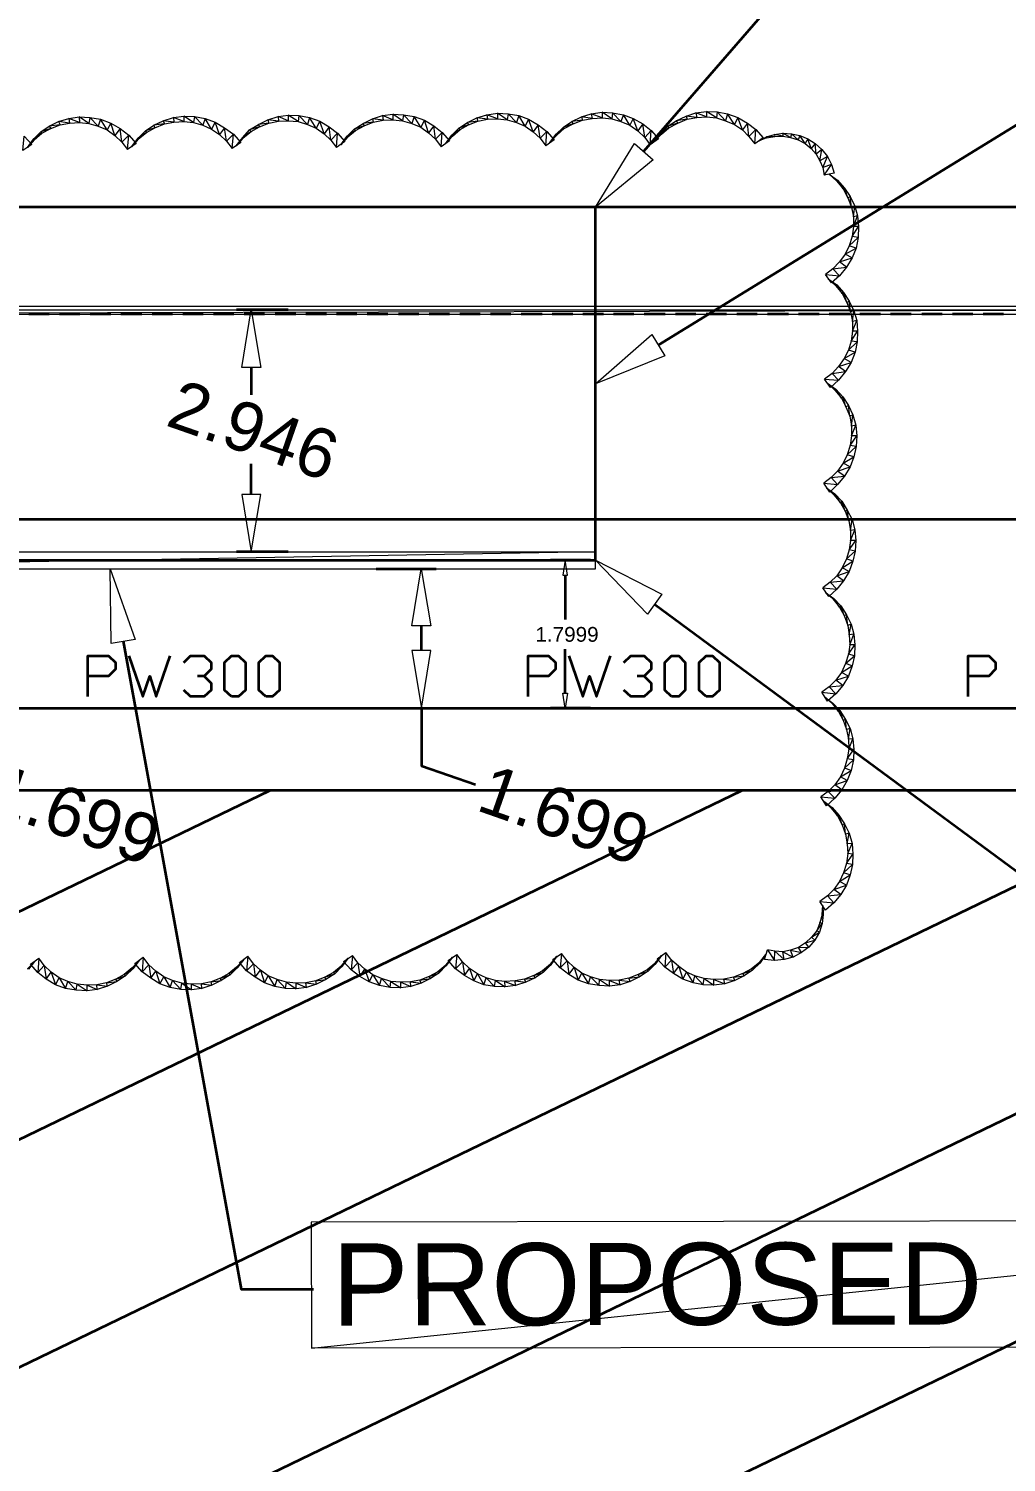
# Model space of a CAD drawing. Header units: inches. Extents: x 27 to 868, y 19 to 613.
# Drawn here: x 443.3 to 538.1, y 342.9 to 481.8 of the extents above; entities that cross this region are included whole.
import ezdxf

# ---------------------------------------------------------------- set-up
doc = ezdxf.new("R2010")
doc.units = ezdxf.units.IN
doc.header["$MEASUREMENT"] = 0
doc.layers.add('PDF_Geometry', color=7, linetype='Continuous')
doc.layers.add('PDF_Text', color=7, linetype='Continuous')
doc.styles.add('PDF Arial', font='arial.ttf')

msp = doc.modelspace()

# ---------------------------------------------------------------- linework, layer by layer
at = {"layer": 'PDF_Geometry', "color": 3, "lineweight": 0}
for points in [[(398.43, 590.69), (398.43, 573.89), (326.73, 573.89), (326.73, 570.43), (326.73, 457.75), (326.73, 454.6), (398.43, 454.6), (713.57, 454.6)], [(713.57, 454.19), (713.57, 454.96), (398.43, 454.19), (713.57, 454.19)], [(713.57, 454.96), (398.43, 454.19), (398.43, 454.96), (713.57, 454.96)]]:
    msp.add_lwpolyline(points, dxfattribs=at)
at = {"layer": 'PDF_Geometry', "lineweight": 35}
for points in [[(502.95, 469.96), (539.2, 511.75), (546.36, 511.79)], [(504.35, 451.18), (543.98, 475.54), (550.96, 475.54)], [(468.5, 454.6), (463.5, 454.6)], [(464.9, 449.02), (464.9, 446.36)], [(464.9, 436.72), (464.9, 439.69)], [(468.5, 431.14), (463.5, 431.14)], [(477.01, 429.52), (482.82, 429.52)], [(497.77, 430.33), (493.9, 430.33)], [(495.34, 428.89), (495.34, 424.61)], [(503.99, 426.09), (541.63, 398.31), (548.79, 398.35)], [(481.38, 423.98), (481.38, 421.59)], [(452.51, 422.49), (463.95, 359.71), (470.93, 359.71)], [(495.34, 417.45), (495.34, 421.72)], [(477.01, 416.01), (482.82, 416.01)], [(481.42, 416.01), (481.42, 410.42), (486.65, 408.62)], [(497.77, 416.01), (493.9, 416.01)]]:
    msp.add_lwpolyline(points, dxfattribs=at)
at = {"layer": 'PDF_Geometry', "lineweight": 0}
for points in [[(498.9, 473.74), (498.9, 473.2), (497.86, 473.6), (498.9, 473.74)], [(499.93, 473.69), (499.84, 473.11), (498.9, 473.74), (499.93, 473.69)], [(499.84, 473.11), (498.9, 473.74), (498.9, 473.2), (499.84, 473.11)], [(509.03, 473.83), (509.03, 473.29), (507.99, 473.69), (509.03, 473.83)], [(510.07, 473.78), (509.98, 473.2), (509.03, 473.83), (510.07, 473.78)], [(509.98, 473.2), (509.03, 473.83), (509.03, 473.29), (509.98, 473.2)], [(510.88, 472.93), (510.07, 473.78), (509.98, 473.2), (510.88, 472.93)], [(511.06, 473.6), (510.88, 472.93), (510.07, 473.78), (511.06, 473.6)], [(445.35, 472.39), (445.49, 472.16), (444.54, 471.85), (445.35, 472.39)], [(446.25, 472.84), (446.39, 472.52), (445.35, 472.39), (446.25, 472.84)], [(446.39, 472.52), (445.35, 472.39), (445.49, 472.16), (446.39, 472.52)], [(447.24, 473.15), (447.29, 472.7), (446.25, 472.84), (447.24, 473.15)], [(447.29, 472.7), (446.25, 472.84), (446.39, 472.52), (447.29, 472.7)], [(448.23, 473.29), (448.28, 472.75), (447.24, 473.15), (448.23, 473.29)], [(448.28, 472.75), (447.24, 473.15), (447.29, 472.7), (448.28, 472.75)], [(449.27, 473.24), (449.18, 472.66), (448.23, 473.29), (449.27, 473.24)], [(449.18, 472.66), (448.23, 473.29), (448.28, 472.75), (449.18, 472.66)], [(450.08, 472.39), (449.27, 473.24), (449.18, 472.66), (450.08, 472.39)], [(450.31, 473.06), (450.08, 472.39), (449.27, 473.24), (450.31, 473.06)], [(450.94, 472.03), (450.31, 473.06), (450.08, 472.39), (450.94, 472.03)], [(451.3, 472.7), (450.94, 472.03), (450.31, 473.06), (451.3, 472.7)], [(451.7, 471.49), (451.3, 472.7), (450.94, 472.03), (451.7, 471.49)], [(452.2, 472.16), (451.7, 471.49), (451.3, 472.7), (452.2, 472.16)], [(455.48, 472.48), (455.57, 472.25), (454.67, 471.94), (455.48, 472.48)], [(456.39, 472.93), (456.52, 472.61), (455.48, 472.48), (456.39, 472.93)], [(456.52, 472.61), (455.48, 472.48), (455.57, 472.25), (456.52, 472.61)], [(457.38, 473.24), (457.42, 472.79), (456.39, 472.93), (457.38, 473.24)], [(457.42, 472.79), (456.39, 472.93), (456.52, 472.61), (457.42, 472.79)], [(458.37, 473.38), (458.37, 472.84), (457.38, 473.24), (458.37, 473.38)], [(458.37, 472.84), (457.38, 473.24), (457.42, 472.79), (458.37, 472.84)], [(459.4, 473.33), (459.31, 472.75), (458.37, 473.38), (459.4, 473.33)], [(459.31, 472.75), (458.37, 473.38), (458.37, 472.84), (459.31, 472.75)], [(460.21, 472.48), (459.4, 473.33), (459.31, 472.75), (460.21, 472.48)], [(460.44, 473.15), (460.21, 472.48), (459.4, 473.33), (460.44, 473.15)], [(461.07, 472.12), (460.44, 473.15), (460.21, 472.48), (461.07, 472.12)], [(461.43, 472.79), (461.07, 472.12), (460.44, 473.15), (461.43, 472.79)], [(461.83, 471.58), (461.43, 472.79), (461.07, 472.12), (461.83, 471.58)], [(462.33, 472.25), (461.83, 471.58), (461.43, 472.79), (462.33, 472.25)], [(465.62, 472.57), (465.71, 472.34), (464.76, 472.03), (465.62, 472.57)], [(465.71, 472.34), (464.76, 472.03), (464.9, 471.89), (465.71, 472.34)], [(466.52, 473.02), (466.61, 472.7), (465.62, 472.57), (466.52, 473.02)], [(466.61, 472.7), (465.62, 472.57), (465.71, 472.34), (466.61, 472.7)], [(467.51, 473.33), (467.55, 472.88), (466.52, 473.02), (467.51, 473.33)], [(467.55, 472.88), (466.52, 473.02), (466.61, 472.7), (467.55, 472.88)], [(468.5, 473.47), (468.5, 472.93), (467.51, 473.33), (468.5, 473.47)], [(468.5, 472.93), (467.51, 473.33), (467.55, 472.88), (468.5, 472.93)], [(469.54, 473.42), (469.45, 472.84), (468.5, 473.47), (469.54, 473.42)], [(469.45, 472.84), (468.5, 473.47), (468.5, 472.93), (469.45, 472.84)], [(470.35, 472.57), (469.54, 473.42), (469.45, 472.84), (470.35, 472.57)], [(470.57, 473.24), (470.35, 472.57), (469.54, 473.42), (470.57, 473.24)], [(471.2, 472.21), (470.57, 473.24), (470.35, 472.57), (471.2, 472.21)], [(471.56, 472.88), (471.2, 472.21), (470.57, 473.24), (471.56, 472.88)], [(471.97, 471.67), (471.56, 472.88), (471.2, 472.21), (471.97, 471.67)], [(472.46, 472.34), (471.97, 471.67), (471.56, 472.88), (472.46, 472.34)], [(472.64, 471.04), (472.46, 472.34), (471.97, 471.67), (472.64, 471.04)], [(473.27, 471.71), (472.64, 471.04), (472.46, 472.34), (473.27, 471.71)], [(475.75, 472.66), (475.84, 472.43), (474.89, 472.12), (475.75, 472.66)], [(475.84, 472.43), (474.89, 472.12), (475.03, 471.98), (475.84, 472.43)], [(476.65, 473.11), (476.74, 472.79), (475.75, 472.66), (476.65, 473.11)], [(476.74, 472.79), (475.75, 472.66), (475.84, 472.43), (476.74, 472.79)], [(477.64, 473.42), (477.69, 472.97), (476.65, 473.11), (477.64, 473.42)], [(477.69, 472.97), (476.65, 473.11), (476.74, 472.79), (477.69, 472.97)], [(478.63, 473.56), (478.63, 473.02), (477.64, 473.42), (478.63, 473.56)], [(478.63, 473.02), (477.64, 473.42), (477.69, 472.97), (478.63, 473.02)], [(479.67, 473.51), (479.58, 472.93), (478.63, 473.56), (479.67, 473.51)], [(479.58, 472.93), (478.63, 473.56), (478.63, 473.02), (479.58, 472.93)], [(480.48, 472.66), (479.67, 473.51), (479.58, 472.93), (480.48, 472.66)], [(480.7, 473.33), (480.48, 472.66), (479.67, 473.51), (480.7, 473.33)], [(481.33, 472.3), (480.7, 473.33), (480.48, 472.66), (481.33, 472.3)], [(481.69, 472.97), (481.33, 472.3), (480.7, 473.33), (481.69, 472.97)], [(482.1, 471.76), (481.69, 472.97), (481.33, 472.3), (482.1, 471.76)], [(482.6, 472.43), (482.1, 471.76), (481.69, 472.97), (482.6, 472.43)], [(482.78, 471.13), (482.6, 472.43), (482.1, 471.76), (482.78, 471.13)], [(483.41, 471.8), (482.78, 471.13), (482.6, 472.43), (483.41, 471.8)], [(485.88, 472.75), (485.97, 472.52), (485.03, 472.21), (485.88, 472.75)], [(485.97, 472.52), (485.03, 472.21), (485.16, 472.07), (485.97, 472.52)], [(486.78, 473.2), (486.87, 472.88), (485.88, 472.75), (486.78, 473.2)], [(486.87, 472.88), (485.88, 472.75), (485.97, 472.52), (486.87, 472.88)], [(487.73, 473.51), (487.82, 473.06), (486.78, 473.2), (487.73, 473.51)], [(487.82, 473.06), (486.78, 473.2), (486.87, 472.88), (487.82, 473.06)], [(488.76, 473.65), (488.76, 473.11), (487.73, 473.51), (488.76, 473.65)], [(488.76, 473.11), (487.73, 473.51), (487.82, 473.06), (488.76, 473.11)], [(489.8, 473.6), (489.71, 473.02), (488.76, 473.65), (489.8, 473.6)], [(489.71, 473.02), (488.76, 473.65), (488.76, 473.11), (489.71, 473.02)], [(490.61, 472.75), (489.8, 473.6), (489.71, 473.02), (490.61, 472.75)], [(490.84, 473.42), (490.61, 472.75), (489.8, 473.6), (490.84, 473.42)], [(491.47, 472.39), (490.84, 473.42), (490.61, 472.75), (491.47, 472.39)], [(491.78, 473.06), (491.47, 472.39), (490.84, 473.42), (491.78, 473.06)], [(492.23, 471.85), (491.78, 473.06), (491.47, 472.39), (492.23, 471.85)], [(492.73, 472.52), (492.23, 471.85), (491.78, 473.06), (492.73, 472.52)], [(492.91, 471.22), (492.73, 472.52), (492.23, 471.85), (492.91, 471.22)], [(493.54, 471.89), (492.91, 471.22), (492.73, 472.52), (493.54, 471.89)], [(495.97, 472.84), (496.11, 472.61), (495.16, 472.3), (495.97, 472.84)], [(496.11, 472.61), (495.16, 472.3), (495.25, 472.16), (496.11, 472.61)], [(496.92, 473.29), (497.01, 472.97), (495.97, 472.84), (496.92, 473.29)], [(497.01, 472.97), (495.97, 472.84), (496.11, 472.61), (497.01, 472.97)], [(497.86, 473.6), (497.95, 473.15), (496.92, 473.29), (497.86, 473.6)], [(497.95, 473.15), (496.92, 473.29), (497.01, 472.97), (497.95, 473.15)], [(498.9, 473.2), (497.86, 473.6), (497.95, 473.15), (498.9, 473.2)], [(500.74, 472.84), (499.93, 473.69), (499.84, 473.11), (500.74, 472.84)], [(500.97, 473.51), (500.74, 472.84), (499.93, 473.69), (500.97, 473.51)], [(501.6, 472.48), (500.97, 473.51), (500.74, 472.84), (501.6, 472.48)], [(501.91, 473.15), (501.6, 472.48), (500.97, 473.51), (501.91, 473.15)], [(502.36, 471.94), (501.91, 473.15), (501.6, 472.48), (502.36, 471.94)], [(502.86, 472.61), (502.36, 471.94), (501.91, 473.15), (502.86, 472.61)], [(503.04, 471.31), (502.86, 472.61), (502.36, 471.94), (503.04, 471.31)], [(503.67, 471.98), (503.04, 471.31), (502.86, 472.61), (503.67, 471.98)], [(505.29, 472.39), (505.38, 472.25), (504.57, 471.67), (505.29, 472.39)], [(506.1, 472.93), (506.24, 472.7), (505.29, 472.39), (506.1, 472.93)], [(506.24, 472.7), (505.29, 472.39), (505.38, 472.25), (506.24, 472.7)], [(507.05, 473.38), (507.14, 473.06), (506.1, 472.93), (507.05, 473.38)], [(507.14, 473.06), (506.1, 472.93), (506.24, 472.7), (507.14, 473.06)], [(507.99, 473.69), (508.08, 473.24), (507.05, 473.38), (507.99, 473.69)], [(508.08, 473.24), (507.05, 473.38), (507.14, 473.06), (508.08, 473.24)], [(509.03, 473.29), (507.99, 473.69), (508.08, 473.24), (509.03, 473.29)], [(511.73, 472.57), (511.06, 473.6), (510.88, 472.93), (511.73, 472.57)], [(512.05, 473.24), (511.73, 472.57), (511.06, 473.6), (512.05, 473.24)], [(512.5, 472.03), (512.05, 473.24), (511.73, 472.57), (512.5, 472.03)], [(512.99, 472.7), (512.5, 472.03), (512.05, 473.24), (512.99, 472.7)], [(513.13, 471.4), (512.99, 472.7), (512.5, 472.03), (513.13, 471.4)], [(513.8, 472.07), (513.13, 471.4), (512.99, 472.7), (513.8, 472.07)], [(443.64, 470.63), (442.79, 470.05), (442.92, 471.44), (443.64, 470.63)], [(443.82, 471.13), (443.87, 471.08), (443.24, 470.32), (443.82, 471.13)], [(444.54, 471.85), (444.63, 471.71), (443.82, 471.13), (444.54, 471.85)], [(444.63, 471.71), (443.82, 471.13), (443.87, 471.08), (444.63, 471.71)], [(445.49, 472.16), (444.54, 471.85), (444.63, 471.71), (445.49, 472.16)], [(452.38, 470.86), (452.2, 472.16), (451.7, 471.49), (452.38, 470.86)], [(453.05, 471.53), (452.38, 470.86), (452.2, 472.16), (453.05, 471.53)], [(452.92, 470.14), (453.05, 471.53), (452.38, 470.86), (452.92, 470.14)], [(453.77, 470.72), (452.92, 470.14), (453.05, 471.53), (453.77, 470.72)], [(453.95, 471.22), (454, 471.17), (453.32, 470.41), (453.95, 471.22)], [(454.67, 471.94), (454.76, 471.8), (453.95, 471.22), (454.67, 471.94)], [(454.76, 471.8), (453.95, 471.22), (454, 471.17), (454.76, 471.8)], [(455.57, 472.25), (454.67, 471.94), (454.76, 471.8), (455.57, 472.25)], [(462.51, 470.95), (462.33, 472.25), (461.83, 471.58), (462.51, 470.95)], [(463.19, 471.62), (462.51, 470.95), (462.33, 472.25), (463.19, 471.62)], [(463.05, 470.23), (463.19, 471.62), (462.51, 470.95), (463.05, 470.23)], [(463.91, 470.81), (463.05, 470.23), (463.19, 471.62), (463.91, 470.81)], [(464.09, 471.31), (464.13, 471.26), (463.46, 470.5), (464.09, 471.31)], [(464.76, 472.03), (464.9, 471.89), (464.09, 471.31), (464.76, 472.03)], [(464.9, 471.89), (464.09, 471.31), (464.13, 471.26), (464.9, 471.89)], [(473.18, 470.32), (473.27, 471.71), (472.64, 471.04), (473.18, 470.32)], [(473.99, 470.9), (473.18, 470.32), (473.27, 471.71), (473.99, 470.9)], [(474.17, 471.4), (474.26, 471.35), (473.59, 470.59), (474.17, 471.4)], [(474.89, 472.12), (475.03, 471.98), (474.17, 471.4), (474.89, 472.12)], [(475.03, 471.98), (474.17, 471.4), (474.26, 471.35), (475.03, 471.98)], [(483.32, 470.41), (483.41, 471.8), (482.78, 471.13), (483.32, 470.41)], [(484.13, 470.99), (483.32, 470.41), (483.41, 471.8), (484.13, 470.99)], [(484.31, 471.49), (484.4, 471.44), (483.72, 470.68), (484.31, 471.49)], [(485.03, 472.21), (485.16, 472.07), (484.31, 471.49), (485.03, 472.21)], [(485.16, 472.07), (484.31, 471.49), (484.4, 471.44), (485.16, 472.07)], [(493.45, 470.5), (493.54, 471.89), (492.91, 471.22), (493.45, 470.5)], [(494.26, 471.08), (493.45, 470.5), (493.54, 471.89), (494.26, 471.08)], [(494.44, 471.58), (494.53, 471.53), (493.85, 470.81), (494.44, 471.58)], [(495.16, 472.3), (495.25, 472.16), (494.44, 471.58), (495.16, 472.3)], [(495.25, 472.16), (494.44, 471.58), (494.53, 471.53), (495.25, 472.16)], [(503.58, 470.59), (503.67, 471.98), (503.04, 471.31), (503.58, 470.59)], [(504.39, 471.17), (503.58, 470.59), (503.67, 471.98), (504.39, 471.17)], [(504.57, 471.67), (504.66, 471.62), (503.99, 470.9), (504.57, 471.67)], [(505.38, 472.25), (504.57, 471.67), (504.66, 471.62), (505.38, 472.25)], [(513.71, 470.68), (513.8, 472.07), (513.13, 471.4), (513.71, 470.68)], [(514.52, 471.26), (513.71, 470.68), (513.8, 472.07), (514.52, 471.26)], [(514.84, 471.35), (514.84, 471.26), (514.12, 470.99), (514.84, 471.35)], [(515.6, 471.58), (515.65, 471.4), (514.84, 471.35), (515.6, 471.58)], [(515.65, 471.4), (514.84, 471.35), (514.84, 471.26), (515.65, 471.4)], [(516.42, 471.71), (516.42, 471.44), (515.6, 471.58), (516.42, 471.71)], [(516.42, 471.44), (515.6, 471.58), (515.65, 471.4), (516.42, 471.44)], [(517.27, 471.67), (517.18, 471.31), (516.42, 471.71), (517.27, 471.67)], [(517.18, 471.31), (516.42, 471.71), (516.42, 471.44), (517.18, 471.31)], [(517.9, 471.08), (517.27, 471.67), (517.18, 471.31), (517.9, 471.08)], [(518.08, 471.49), (517.9, 471.08), (517.27, 471.67), (518.08, 471.49)], [(518.58, 470.72), (518.08, 471.49), (517.9, 471.08), (518.58, 470.72)], [(518.85, 471.17), (518.58, 470.72), (518.08, 471.49), (518.85, 471.17)], [(519.16, 470.23), (518.85, 471.17), (518.58, 470.72), (519.16, 470.23)], [(519.57, 470.72), (519.16, 470.23), (518.85, 471.17), (519.57, 470.72)], [(503.85, 469.15), (498.27, 464.55), (502.05, 470.72), (503.85, 469.15)], [(519.66, 469.69), (519.57, 470.72), (519.16, 470.23), (519.66, 469.69)], [(520.2, 470.14), (519.66, 469.69), (519.57, 470.72), (520.2, 470.14)], [(520.02, 469.05), (520.2, 470.14), (519.66, 469.69), (520.02, 469.05)], [(520.74, 469.46), (520.02, 469.05), (520.2, 470.14), (520.74, 469.46)], [(520.29, 468.38), (520.74, 469.46), (520.02, 469.05), (520.29, 468.38)], [(521.14, 468.69), (520.29, 468.38), (520.74, 469.46), (521.14, 468.69)], [(520.42, 467.66), (521.14, 468.69), (520.29, 468.38), (520.42, 467.66)], [(521.41, 467.84), (520.42, 467.66), (521.14, 468.69), (521.41, 467.84)], [(521.73, 467.16), (521.64, 467.07), (520.92, 467.75), (521.73, 467.16)], [(522.27, 466.31), (521.73, 467.16), (521.64, 467.07), (522.27, 466.31)], [(522.4, 466.4), (522.27, 466.31), (521.73, 467.16), (522.4, 466.4)], [(522.72, 465.45), (522.4, 466.4), (522.27, 466.31), (522.72, 465.45)], [(522.95, 465.59), (522.72, 465.45), (522.4, 466.4), (522.95, 465.59)], [(523.08, 464.55), (522.95, 465.59), (522.72, 465.45), (523.08, 464.55)], [(523.4, 464.64), (523.08, 464.55), (522.95, 465.59), (523.4, 464.64)], [(523.26, 463.61), (523.4, 464.64), (523.08, 464.55), (523.26, 463.61)], [(523.67, 463.7), (523.26, 463.61), (523.4, 464.64), (523.67, 463.7)], [(523.71, 461.62), (523.13, 461.71), (523.76, 462.66), (523.71, 461.62)], [(523.13, 461.71), (523.76, 462.66), (523.26, 462.66), (523.13, 461.71)], [(523.76, 462.66), (523.26, 462.66), (523.67, 463.7), (523.76, 462.66)], [(523.26, 462.66), (523.67, 463.7), (523.26, 463.61), (523.26, 462.66)], [(522.86, 460.81), (523.71, 461.62), (523.13, 461.71), (522.86, 460.81)], [(523.53, 460.59), (522.86, 460.81), (523.71, 461.62), (523.53, 460.59)], [(521.91, 459.24), (523.13, 459.64), (522.45, 460), (521.91, 459.24)], [(522.45, 460), (523.53, 460.59), (522.86, 460.81), (522.45, 460)], [(523.13, 459.64), (522.45, 460), (523.53, 460.59), (523.13, 459.64)], [(520.56, 458.02), (521.91, 457.89), (521.28, 458.56), (520.56, 458.02)], [(521.28, 458.56), (522.58, 458.74), (521.91, 459.24), (521.28, 458.56)], [(521.91, 457.89), (521.28, 458.56), (522.58, 458.74), (521.91, 457.89)], [(522.58, 458.74), (521.91, 459.24), (523.13, 459.64), (522.58, 458.74)], [(521.14, 457.21), (520.56, 458.02), (521.91, 457.89), (521.14, 457.21)], [(521.64, 457.03), (521.55, 456.94), (520.83, 457.62), (521.64, 457.03)], [(522.18, 456.18), (521.64, 457.03), (521.55, 456.94), (522.18, 456.18)], [(522.31, 456.27), (522.18, 456.18), (521.64, 457.03), (522.31, 456.27)], [(522.63, 455.32), (522.31, 456.27), (522.18, 456.18), (522.63, 455.32)], [(522.86, 455.45), (522.63, 455.32), (522.31, 456.27), (522.86, 455.45)], [(465.84, 449.02), (464, 449.02), (464.9, 454.6), (465.84, 449.02)], [(522.99, 454.42), (522.86, 455.45), (522.63, 455.32), (522.99, 454.42)], [(523.31, 454.51), (522.99, 454.42), (522.86, 455.45), (523.31, 454.51)], [(523.17, 453.47), (523.31, 454.51), (522.99, 454.42), (523.17, 453.47)], [(523.58, 453.56), (523.17, 453.47), (523.31, 454.51), (523.58, 453.56)], [(523.67, 452.53), (523.17, 452.53), (523.58, 453.56), (523.67, 452.53)], [(523.17, 452.53), (523.58, 453.56), (523.17, 453.47), (523.17, 452.53)], [(504.98, 450.14), (498.27, 447.44), (503.72, 452.21), (504.98, 450.14)], [(522.77, 450.68), (523.62, 451.49), (523.04, 451.58), (522.77, 450.68)], [(523.44, 450.5), (522.77, 450.68), (523.62, 451.49), (523.44, 450.5)], [(523.62, 451.49), (523.04, 451.58), (523.67, 452.53), (523.62, 451.49)], [(523.04, 451.58), (523.67, 452.53), (523.17, 452.53), (523.04, 451.58)], [(522.36, 449.87), (523.44, 450.5), (522.77, 450.68), (522.36, 449.87)], [(523.04, 449.51), (522.36, 449.87), (523.44, 450.5), (523.04, 449.51)], [(521.19, 448.43), (522.49, 448.61), (521.82, 449.11), (521.19, 448.43)], [(521.82, 449.11), (523.04, 449.51), (522.36, 449.87), (521.82, 449.11)], [(522.49, 448.61), (521.82, 449.11), (523.04, 449.51), (522.49, 448.61)], [(520.47, 447.89), (521.82, 447.8), (521.19, 448.43), (520.47, 447.89)], [(521.05, 447.08), (520.47, 447.89), (521.82, 447.8), (521.05, 447.08)], [(521.55, 446.9), (521.46, 446.81), (520.74, 447.48), (521.55, 446.9)], [(521.82, 447.8), (521.19, 448.43), (522.49, 448.61), (521.82, 447.8)], [(522.09, 446.04), (521.55, 446.9), (521.46, 446.81), (522.09, 446.04)], [(522.22, 446.18), (522.09, 446.04), (521.55, 446.9), (522.22, 446.18)], [(522.54, 445.19), (522.22, 446.18), (522.09, 446.04), (522.54, 445.19)], [(522.77, 445.32), (522.54, 445.19), (522.22, 446.18), (522.77, 445.32)], [(522.9, 444.29), (522.77, 445.32), (522.54, 445.19), (522.9, 444.29)], [(523.22, 444.42), (522.9, 444.29), (522.77, 445.32), (523.22, 444.42)], [(523.08, 443.34), (523.22, 444.42), (522.9, 444.29), (523.08, 443.34)], [(523.49, 443.43), (523.08, 443.34), (523.22, 444.42), (523.49, 443.43)], [(523.58, 442.4), (523.08, 442.4), (523.49, 443.43), (523.58, 442.4)], [(523.08, 442.4), (523.49, 443.43), (523.08, 443.34), (523.08, 442.4)], [(523.53, 441.36), (522.95, 441.45), (523.58, 442.4), (523.53, 441.36)], [(522.95, 441.45), (523.58, 442.4), (523.08, 442.4), (522.95, 441.45)], [(522.27, 439.74), (523.31, 440.37), (522.67, 440.55), (522.27, 439.74)], [(522.95, 439.38), (522.27, 439.74), (523.31, 440.37), (522.95, 439.38)], [(522.67, 440.55), (523.53, 441.36), (522.95, 441.45), (522.67, 440.55)], [(523.31, 440.37), (522.67, 440.55), (523.53, 441.36), (523.31, 440.37)], [(521.1, 438.34), (522.4, 438.48), (521.73, 438.97), (521.1, 438.34)], [(521.73, 438.97), (522.95, 439.38), (522.27, 439.74), (521.73, 438.97)], [(522.4, 438.48), (521.73, 438.97), (522.95, 439.38), (522.4, 438.48)], [(520.38, 437.8), (521.73, 437.67), (521.1, 438.34), (520.38, 437.8)], [(520.96, 436.95), (520.38, 437.8), (521.73, 437.67), (520.96, 436.95)], [(521.73, 437.67), (521.1, 438.34), (522.4, 438.48), (521.73, 437.67)], [(465.84, 436.72), (464, 436.72), (464.9, 431.14), (465.84, 436.72)], [(521.46, 436.77), (521.37, 436.68), (520.65, 437.35), (521.46, 436.77)], [(522, 435.91), (521.46, 436.77), (521.37, 436.68), (522, 435.91)], [(522.13, 436.05), (522, 435.91), (521.46, 436.77), (522.13, 436.05)], [(522.45, 435.1), (522.13, 436.05), (522, 435.91), (522.45, 435.1)], [(522.67, 435.19), (522.45, 435.1), (522.13, 436.05), (522.67, 435.19)], [(522.81, 434.15), (522.67, 435.19), (522.45, 435.1), (522.81, 434.15)], [(523.13, 434.29), (522.81, 434.15), (522.67, 435.19), (523.13, 434.29)], [(522.99, 433.21), (523.13, 434.29), (522.81, 434.15), (522.99, 433.21)], [(523.4, 433.3), (522.99, 433.21), (523.13, 434.29), (523.4, 433.3)], [(523.44, 431.23), (522.86, 431.36), (523.49, 432.26), (523.44, 431.23)], [(522.86, 431.36), (523.49, 432.26), (522.99, 432.26), (522.86, 431.36)], [(523.49, 432.26), (522.99, 432.26), (523.4, 433.3), (523.49, 432.26)], [(522.99, 432.26), (523.4, 433.3), (522.99, 433.21), (522.99, 432.26)], [(522.58, 430.46), (523.44, 431.23), (522.86, 431.36), (522.58, 430.46)], [(523.22, 430.24), (522.58, 430.46), (523.44, 431.23), (523.22, 430.24)], [(451.34, 422.27), (451.25, 429.52), (453.68, 422.67), (451.34, 422.27)], [(482.32, 423.98), (480.48, 423.98), (481.38, 429.52), (482.32, 423.98)], [(495.11, 428.89), (495.56, 428.89), (495.34, 430.33), (495.11, 428.89)], [(503.31, 425.1), (498.27, 430.33), (504.71, 427.04), (503.31, 425.1)], [(521.64, 428.84), (522.86, 429.25), (522.18, 429.61), (521.64, 428.84)], [(522.18, 429.61), (523.22, 430.24), (522.58, 430.46), (522.18, 429.61)], [(522.86, 429.25), (522.18, 429.61), (523.22, 430.24), (522.86, 429.25)], [(520.29, 427.67), (521.64, 427.53), (521.01, 428.21), (520.29, 427.67)], [(521.01, 428.21), (522.31, 428.34), (521.64, 428.84), (521.01, 428.21)], [(521.64, 427.53), (521.01, 428.21), (522.31, 428.34), (521.64, 427.53)], [(522.31, 428.34), (521.64, 428.84), (522.86, 429.25), (522.31, 428.34)], [(520.87, 426.81), (520.29, 427.67), (521.64, 427.53), (520.87, 426.81)], [(521.37, 426.63), (521.28, 426.59), (520.56, 427.22), (521.37, 426.63)], [(521.91, 425.78), (521.37, 426.63), (521.28, 426.59), (521.91, 425.78)], [(522.04, 425.91), (521.91, 425.78), (521.37, 426.63), (522.04, 425.91)], [(522.36, 424.97), (522.04, 425.91), (521.91, 425.78), (522.36, 424.97)], [(522.58, 425.06), (522.36, 424.97), (522.04, 425.91), (522.58, 425.06)], [(522.72, 424.02), (522.58, 425.06), (522.36, 424.97), (522.72, 424.02)], [(523.04, 424.16), (522.72, 424.02), (522.58, 425.06), (523.04, 424.16)], [(522.86, 423.12), (523.04, 424.16), (522.72, 424.02), (522.86, 423.12)], [(523.31, 423.17), (522.86, 423.12), (523.04, 424.16), (523.31, 423.17)], [(522.9, 422.13), (523.31, 423.17), (522.86, 423.12), (522.9, 422.13)], [(523.4, 422.13), (522.9, 422.13), (523.31, 423.17), (523.4, 422.13)], [(482.32, 421.59), (480.48, 421.59), (481.42, 416.01), (482.32, 421.59)], [(522.49, 420.33), (523.35, 421.09), (522.77, 421.23), (522.49, 420.33)], [(523.13, 420.1), (522.49, 420.33), (523.35, 421.09), (523.13, 420.1)], [(523.35, 421.09), (522.77, 421.23), (523.4, 422.13), (523.35, 421.09)], [(522.77, 421.23), (523.4, 422.13), (522.9, 422.13), (522.77, 421.23)], [(522.09, 419.47), (523.13, 420.1), (522.49, 420.33), (522.09, 419.47)], [(522.77, 419.11), (522.09, 419.47), (523.13, 420.1), (522.77, 419.11)], [(520.92, 418.08), (522.22, 418.21), (521.55, 418.71), (520.92, 418.08)], [(521.55, 417.4), (520.92, 418.08), (522.22, 418.21), (521.55, 417.4)], [(521.55, 418.71), (522.77, 419.11), (522.09, 419.47), (521.55, 418.71)], [(522.22, 418.21), (521.55, 418.71), (522.77, 419.11), (522.22, 418.21)], [(495.11, 417.45), (495.56, 417.45), (495.34, 416.01), (495.11, 417.45)], [(520.2, 417.54), (521.55, 417.4), (520.92, 418.08), (520.2, 417.54)], [(520.74, 416.68), (520.2, 417.54), (521.55, 417.4), (520.74, 416.68)], [(521.28, 416.5), (521.19, 416.46), (520.47, 417.09), (521.28, 416.5)], [(521.82, 415.69), (521.28, 416.5), (521.19, 416.46), (521.82, 415.69)], [(521.95, 415.78), (521.82, 415.69), (521.28, 416.5), (521.95, 415.78)], [(522.27, 414.83), (521.95, 415.78), (521.82, 415.69), (522.27, 414.83)], [(522.49, 414.92), (522.27, 414.83), (521.95, 415.78), (522.49, 414.92)], [(522.58, 413.93), (522.49, 414.92), (522.27, 414.83), (522.58, 413.93)], [(522.95, 414.02), (522.58, 413.93), (522.49, 414.92), (522.95, 414.02)], [(522.77, 412.99), (522.95, 414.02), (522.58, 413.93), (522.77, 412.99)], [(523.22, 413.03), (522.77, 412.99), (522.95, 414.02), (523.22, 413.03)], [(522.81, 412.04), (523.22, 413.03), (522.77, 412.99), (522.81, 412.04)], [(523.31, 412), (522.81, 412.04), (523.22, 413.03), (523.31, 412)], [(522.67, 411.1), (523.31, 412), (522.81, 412.04), (522.67, 411.1)], [(523.26, 411.01), (522.67, 411.1), (523.31, 412), (523.26, 411.01)], [(522, 409.34), (523.04, 409.97), (522.4, 410.2), (522, 409.34)], [(522.67, 408.98), (522, 409.34), (523.04, 409.97), (522.67, 408.98)], [(522.4, 410.2), (523.26, 411.01), (522.67, 411.1), (522.4, 410.2)], [(523.04, 409.97), (522.4, 410.2), (523.26, 411.01), (523.04, 409.97)], [(520.83, 407.94), (522.13, 408.08), (521.46, 408.57), (520.83, 407.94)], [(521.46, 408.57), (522.67, 408.98), (522, 409.34), (521.46, 408.57)], [(522.13, 408.08), (521.46, 408.57), (522.67, 408.98), (522.13, 408.08)], [(520.11, 407.4), (521.46, 407.27), (520.83, 407.94), (520.11, 407.4)], [(520.65, 406.55), (520.11, 407.4), (521.46, 407.27), (520.65, 406.55)], [(521.46, 407.27), (520.83, 407.94), (522.13, 408.08), (521.46, 407.27)], [(521.19, 406.37), (521.1, 406.32), (520.38, 407), (521.19, 406.37)], [(521.73, 405.56), (521.19, 406.37), (521.1, 406.32), (521.73, 405.56)], [(521.86, 405.65), (521.73, 405.56), (521.19, 406.37), (521.86, 405.65)], [(522.18, 404.7), (521.86, 405.65), (521.73, 405.56), (522.18, 404.7)], [(522.4, 404.79), (522.18, 404.7), (521.86, 405.65), (522.4, 404.79)], [(522.49, 403.8), (522.4, 404.79), (522.18, 404.7), (522.49, 403.8)], [(522.86, 403.89), (522.49, 403.8), (522.4, 404.79), (522.86, 403.89)], [(522.67, 402.86), (522.86, 403.89), (522.49, 403.8), (522.67, 402.86)], [(523.13, 402.9), (522.67, 402.86), (522.86, 403.89), (523.13, 402.9)], [(522.72, 401.91), (523.13, 402.9), (522.67, 402.86), (522.72, 401.91)], [(523.22, 401.86), (522.72, 401.91), (523.13, 402.9), (523.22, 401.86)], [(522.58, 400.96), (523.22, 401.86), (522.72, 401.91), (522.58, 400.96)], [(523.17, 400.87), (522.58, 400.96), (523.22, 401.86), (523.17, 400.87)], [(522.31, 400.06), (523.17, 400.87), (522.58, 400.96), (522.31, 400.06)], [(522.95, 399.84), (522.31, 400.06), (523.17, 400.87), (522.95, 399.84)], [(521.37, 398.44), (522.58, 398.85), (521.91, 399.21), (521.37, 398.44)], [(522.04, 397.95), (521.37, 398.44), (522.58, 398.85), (522.04, 397.95)], [(521.91, 399.21), (522.95, 399.84), (522.31, 400.06), (521.91, 399.21)], [(522.58, 398.85), (521.91, 399.21), (522.95, 399.84), (522.58, 398.85)], [(520.02, 397.27), (521.37, 397.14), (520.74, 397.81), (520.02, 397.27)], [(520.74, 397.81), (522.04, 397.95), (521.37, 398.44), (520.74, 397.81)], [(521.37, 397.14), (520.74, 397.81), (522.04, 397.95), (521.37, 397.14)], [(520.56, 396.42), (520.02, 397.27), (521.37, 397.14), (520.56, 396.42)], [(520.24, 395.15), (520.02, 395.2), (520.33, 396.01), (520.24, 395.15)], [(520.02, 395.2), (520.33, 396.01), (520.24, 396.01), (520.02, 395.2)], [(520.33, 396.01), (520.24, 396.01), (520.29, 396.87), (520.33, 396.01)], [(519.7, 394.43), (520.24, 395.15), (520.02, 395.2), (519.7, 394.43)], [(519.97, 394.3), (519.7, 394.43), (520.24, 395.15), (519.97, 394.3)], [(517.95, 392.81), (518.94, 392.86), (518.62, 393.26), (517.95, 392.81)], [(518.62, 393.26), (519.52, 393.53), (519.21, 393.8), (518.62, 393.26)], [(518.94, 392.86), (518.62, 393.26), (519.52, 393.53), (518.94, 392.86)], [(519.21, 393.8), (519.97, 394.3), (519.7, 394.43), (519.21, 393.8)], [(519.52, 393.53), (519.21, 393.8), (519.97, 394.3), (519.52, 393.53)], [(443.51, 391.19), (444.32, 391.78), (444.23, 390.38), (443.51, 391.19)], [(444.32, 391.78), (444.23, 390.38), (444.86, 391.06), (444.32, 391.78)], [(453.64, 391.28), (454.45, 391.87), (454.36, 390.47), (453.64, 391.28)], [(454.45, 391.87), (454.36, 390.47), (454.99, 391.15), (454.45, 391.87)], [(463.77, 391.37), (464.58, 391.96), (464.45, 390.56), (463.77, 391.37)], [(464.58, 391.96), (464.45, 390.56), (465.12, 391.24), (464.58, 391.96)], [(473.68, 390.97), (473.63, 391.01), (474.31, 391.78), (473.68, 390.97)], [(473.86, 391.46), (474.71, 392.05), (474.58, 390.65), (473.86, 391.46)], [(474.71, 392.05), (474.58, 390.65), (475.25, 391.33), (474.71, 392.05)], [(483.81, 391.06), (483.77, 391.1), (484.4, 391.87), (483.81, 391.06)], [(483.99, 391.55), (484.85, 392.14), (484.71, 390.74), (483.99, 391.55)], [(484.85, 392.14), (484.71, 390.74), (485.39, 391.42), (484.85, 392.14)], [(493.94, 391.15), (493.9, 391.19), (494.53, 391.96), (493.94, 391.15)], [(494.12, 391.64), (494.98, 392.23), (494.84, 390.83), (494.12, 391.64)], [(494.98, 392.23), (494.84, 390.83), (495.52, 391.51), (494.98, 392.23)], [(504.08, 391.24), (504.03, 391.28), (504.66, 392.05), (504.08, 391.24)], [(504.26, 391.73), (505.07, 392.32), (504.98, 390.92), (504.26, 391.73)], [(505.07, 392.32), (504.98, 390.92), (505.65, 391.6), (505.07, 392.32)], [(514.21, 391.33), (514.16, 391.37), (514.79, 392.14), (514.21, 391.33)], [(514.66, 391.64), (514.93, 392.59), (515.6, 391.55), (514.66, 391.64)], [(514.93, 392.59), (515.6, 391.55), (515.65, 392.45), (514.93, 392.59)], [(515.6, 391.55), (515.65, 392.45), (516.55, 391.64), (515.6, 391.55)], [(515.65, 392.45), (516.55, 391.64), (516.42, 392.41), (515.65, 392.45)], [(516.42, 392.41), (517.41, 391.87), (517.18, 392.54), (516.42, 392.41)], [(516.55, 391.64), (516.42, 392.41), (517.41, 391.87), (516.55, 391.64)], [(517.18, 392.54), (518.22, 392.32), (517.95, 392.81), (517.18, 392.54)], [(517.41, 391.87), (517.18, 392.54), (518.22, 392.32), (517.41, 391.87)], [(518.22, 392.32), (517.95, 392.81), (518.94, 392.86), (518.22, 392.32)], [(443.33, 390.7), (443.24, 390.74), (443.91, 391.46), (443.33, 390.7)], [(444.23, 390.38), (444.86, 391.06), (445.04, 389.75), (444.23, 390.38)], [(444.86, 391.06), (445.04, 389.75), (445.53, 390.43), (444.86, 391.06)], [(445.04, 389.75), (445.53, 390.43), (445.94, 389.21), (445.04, 389.75)], [(445.53, 390.43), (445.94, 389.21), (446.3, 389.89), (445.53, 390.43)], [(452.6, 390.2), (453.46, 390.79), (453.37, 390.83), (452.6, 390.2)], [(452.74, 390.07), (452.6, 390.2), (453.46, 390.79), (452.74, 390.07)], [(453.46, 390.79), (453.37, 390.83), (454.04, 391.55), (453.46, 390.79)], [(454.36, 390.47), (454.99, 391.15), (455.17, 389.84), (454.36, 390.47)], [(454.99, 391.15), (455.17, 389.84), (455.66, 390.52), (454.99, 391.15)], [(455.17, 389.84), (455.66, 390.52), (456.07, 389.3), (455.17, 389.84)], [(455.66, 390.52), (456.07, 389.3), (456.43, 389.98), (455.66, 390.52)], [(462.74, 390.29), (463.59, 390.88), (463.5, 390.92), (462.74, 390.29)], [(462.87, 390.16), (462.74, 390.29), (463.59, 390.88), (462.87, 390.16)], [(463.59, 390.88), (463.5, 390.92), (464.18, 391.64), (463.59, 390.88)], [(464.45, 390.56), (465.12, 391.24), (465.3, 389.93), (464.45, 390.56)], [(465.12, 391.24), (465.3, 389.93), (465.8, 390.61), (465.12, 391.24)], [(465.3, 389.93), (465.8, 390.61), (466.2, 389.39), (465.3, 389.93)], [(465.8, 390.61), (466.2, 389.39), (466.56, 390.07), (465.8, 390.61)], [(472.06, 389.93), (473, 390.25), (472.87, 390.38), (472.06, 389.93)], [(472.87, 390.38), (473.68, 390.97), (473.63, 391.01), (472.87, 390.38)], [(473, 390.25), (472.87, 390.38), (473.68, 390.97), (473, 390.25)], [(474.58, 390.65), (475.25, 391.33), (475.43, 390.02), (474.58, 390.65)], [(475.25, 391.33), (475.43, 390.02), (475.93, 390.7), (475.25, 391.33)], [(475.43, 390.02), (475.93, 390.7), (476.34, 389.48), (475.43, 390.02)], [(475.93, 390.7), (476.34, 389.48), (476.7, 390.16), (475.93, 390.7)], [(482.14, 390.02), (483.09, 390.34), (483, 390.47), (482.14, 390.02)], [(483, 390.47), (483.81, 391.06), (483.77, 391.1), (483, 390.47)], [(483.09, 390.34), (483, 390.47), (483.81, 391.06), (483.09, 390.34)], [(484.71, 390.74), (485.39, 391.42), (485.57, 390.11), (484.71, 390.74)], [(485.39, 391.42), (485.57, 390.11), (486.06, 390.79), (485.39, 391.42)], [(485.57, 390.11), (486.06, 390.79), (486.47, 389.57), (485.57, 390.11)], [(486.06, 390.79), (486.47, 389.57), (486.83, 390.25), (486.06, 390.79)], [(492.28, 390.11), (493.22, 390.43), (493.13, 390.56), (492.28, 390.11)], [(492.41, 389.89), (492.28, 390.11), (493.22, 390.43), (492.41, 389.89)], [(493.13, 390.56), (493.94, 391.15), (493.9, 391.19), (493.13, 390.56)], [(493.22, 390.43), (493.13, 390.56), (493.94, 391.15), (493.22, 390.43)], [(494.84, 390.83), (495.52, 391.51), (495.7, 390.2), (494.84, 390.83)], [(495.52, 391.51), (495.7, 390.2), (496.2, 390.88), (495.52, 391.51)], [(495.7, 390.2), (496.2, 390.88), (496.6, 389.66), (495.7, 390.2)], [(496.2, 390.88), (496.6, 389.66), (496.96, 390.34), (496.2, 390.88)], [(502.41, 390.2), (503.36, 390.52), (503.27, 390.65), (502.41, 390.2)], [(502.54, 389.98), (502.41, 390.2), (503.36, 390.52), (502.54, 389.98)], [(503.27, 390.65), (504.08, 391.24), (504.03, 391.28), (503.27, 390.65)], [(503.36, 390.52), (503.27, 390.65), (504.08, 391.24), (503.36, 390.52)], [(504.98, 390.92), (505.65, 391.6), (505.83, 390.29), (504.98, 390.92)], [(505.65, 391.6), (505.83, 390.29), (506.33, 390.97), (505.65, 391.6)], [(505.83, 390.29), (506.33, 390.97), (506.73, 389.75), (505.83, 390.29)], [(506.33, 390.97), (506.73, 389.75), (507.09, 390.43), (506.33, 390.97)], [(506.73, 389.75), (507.09, 390.43), (507.72, 389.39), (506.73, 389.75)], [(507.09, 390.43), (507.72, 389.39), (507.9, 390.07), (507.09, 390.43)], [(512.54, 390.29), (513.49, 390.61), (513.4, 390.74), (512.54, 390.29)], [(512.68, 390.07), (512.54, 390.29), (513.49, 390.61), (512.68, 390.07)], [(513.4, 390.74), (514.21, 391.33), (514.16, 391.37), (513.4, 390.74)], [(513.49, 390.61), (513.4, 390.74), (514.21, 391.33), (513.49, 390.61)], [(445.94, 389.21), (446.3, 389.89), (446.93, 388.85), (445.94, 389.21)], [(446.3, 389.89), (446.93, 388.85), (447.15, 389.53), (446.3, 389.89)], [(446.93, 388.85), (447.15, 389.53), (447.96, 388.67), (446.93, 388.85)], [(447.15, 389.53), (447.96, 388.67), (448.05, 389.26), (447.15, 389.53)], [(447.96, 388.67), (448.05, 389.26), (449, 388.62), (447.96, 388.67)], [(448.05, 389.26), (449, 388.62), (449, 389.17), (448.05, 389.26)], [(449, 389.17), (449.99, 388.76), (449.95, 389.21), (449, 389.17)], [(449, 388.62), (449, 389.17), (449.99, 388.76), (449, 388.62)], [(449.95, 389.21), (450.98, 389.08), (450.89, 389.39), (449.95, 389.21)], [(449.99, 388.76), (449.95, 389.21), (450.98, 389.08), (449.99, 388.76)], [(450.89, 389.39), (451.88, 389.53), (451.79, 389.75), (450.89, 389.39)], [(450.98, 389.08), (450.89, 389.39), (451.88, 389.53), (450.98, 389.08)], [(451.79, 389.75), (452.74, 390.07), (452.6, 390.2), (451.79, 389.75)], [(451.88, 389.53), (451.79, 389.75), (452.74, 390.07), (451.88, 389.53)], [(456.07, 389.3), (456.43, 389.98), (457.06, 388.94), (456.07, 389.3)], [(456.43, 389.98), (457.06, 388.94), (457.29, 389.62), (456.43, 389.98)], [(457.06, 388.94), (457.29, 389.62), (458.1, 388.76), (457.06, 388.94)], [(457.29, 389.62), (458.1, 388.76), (458.19, 389.35), (457.29, 389.62)], [(458.1, 388.76), (458.19, 389.35), (459.13, 388.72), (458.1, 388.76)], [(458.19, 389.35), (459.13, 388.72), (459.13, 389.26), (458.19, 389.35)], [(459.13, 389.26), (460.12, 388.85), (460.08, 389.3), (459.13, 389.26)], [(459.13, 388.72), (459.13, 389.26), (460.12, 388.85), (459.13, 388.72)], [(460.08, 389.3), (461.11, 389.17), (461.02, 389.48), (460.08, 389.3)], [(460.12, 388.85), (460.08, 389.3), (461.11, 389.17), (460.12, 388.85)], [(461.02, 389.48), (462.01, 389.62), (461.92, 389.84), (461.02, 389.48)], [(461.11, 389.17), (461.02, 389.48), (462.01, 389.62), (461.11, 389.17)], [(461.92, 389.84), (462.87, 390.16), (462.74, 390.29), (461.92, 389.84)], [(462.01, 389.62), (461.92, 389.84), (462.87, 390.16), (462.01, 389.62)], [(466.2, 389.39), (466.56, 390.07), (467.19, 389.03), (466.2, 389.39)], [(466.56, 390.07), (467.19, 389.03), (467.42, 389.71), (466.56, 390.07)], [(467.19, 389.03), (467.42, 389.71), (468.23, 388.85), (467.19, 389.03)], [(467.42, 389.71), (468.23, 388.85), (468.32, 389.44), (467.42, 389.71)], [(468.23, 388.85), (468.32, 389.44), (469.27, 388.81), (468.23, 388.85)], [(468.32, 389.44), (469.27, 388.81), (469.27, 389.35), (468.32, 389.44)], [(469.27, 389.35), (470.26, 388.94), (470.21, 389.39), (469.27, 389.35)], [(469.27, 388.81), (469.27, 389.35), (470.26, 388.94), (469.27, 388.81)], [(470.21, 389.39), (471.25, 389.26), (471.16, 389.57), (470.21, 389.39)], [(470.26, 388.94), (470.21, 389.39), (471.25, 389.26), (470.26, 388.94)], [(471.16, 389.57), (472.15, 389.71), (472.06, 389.93), (471.16, 389.57)], [(471.25, 389.26), (471.16, 389.57), (472.15, 389.71), (471.25, 389.26)], [(472.15, 389.71), (472.06, 389.93), (473, 390.25), (472.15, 389.71)], [(476.34, 389.48), (476.7, 390.16), (477.33, 389.12), (476.34, 389.48)], [(476.7, 390.16), (477.33, 389.12), (477.55, 389.8), (476.7, 390.16)], [(477.33, 389.12), (477.55, 389.8), (478.36, 388.94), (477.33, 389.12)], [(477.55, 389.8), (478.36, 388.94), (478.45, 389.53), (477.55, 389.8)], [(478.36, 388.94), (478.45, 389.53), (479.4, 388.9), (478.36, 388.94)], [(478.45, 389.53), (479.4, 388.9), (479.4, 389.44), (478.45, 389.53)], [(479.4, 389.44), (480.39, 389.03), (480.34, 389.48), (479.4, 389.44)], [(479.4, 388.9), (479.4, 389.44), (480.39, 389.03), (479.4, 388.9)], [(480.34, 389.48), (481.38, 389.35), (481.24, 389.66), (480.34, 389.48)], [(480.39, 389.03), (480.34, 389.48), (481.38, 389.35), (480.39, 389.03)], [(481.24, 389.66), (482.28, 389.8), (482.14, 390.02), (481.24, 389.66)], [(481.38, 389.35), (481.24, 389.66), (482.28, 389.8), (481.38, 389.35)], [(482.28, 389.8), (482.14, 390.02), (483.09, 390.34), (482.28, 389.8)], [(486.47, 389.57), (486.83, 390.25), (487.46, 389.21), (486.47, 389.57)], [(486.83, 390.25), (487.46, 389.21), (487.68, 389.89), (486.83, 390.25)], [(487.46, 389.21), (487.68, 389.89), (488.49, 389.03), (487.46, 389.21)], [(487.68, 389.89), (488.49, 389.03), (488.58, 389.62), (487.68, 389.89)], [(488.49, 389.03), (488.58, 389.62), (489.53, 388.99), (488.49, 389.03)], [(488.58, 389.62), (489.53, 388.99), (489.49, 389.53), (488.58, 389.62)], [(489.49, 389.53), (490.52, 389.12), (490.48, 389.57), (489.49, 389.53)], [(489.53, 388.99), (489.49, 389.53), (490.52, 389.12), (489.53, 388.99)], [(490.48, 389.57), (491.51, 389.44), (491.38, 389.75), (490.48, 389.57)], [(490.52, 389.12), (490.48, 389.57), (491.51, 389.44), (490.52, 389.12)], [(491.38, 389.75), (492.41, 389.89), (492.28, 390.11), (491.38, 389.75)], [(491.51, 389.44), (491.38, 389.75), (492.41, 389.89), (491.51, 389.44)], [(496.6, 389.66), (496.96, 390.34), (497.59, 389.3), (496.6, 389.66)], [(496.96, 390.34), (497.59, 389.3), (497.77, 389.98), (496.96, 390.34)], [(497.59, 389.3), (497.77, 389.98), (498.63, 389.12), (497.59, 389.3)], [(497.77, 389.98), (498.63, 389.12), (498.67, 389.71), (497.77, 389.98)], [(498.63, 389.12), (498.67, 389.71), (499.62, 389.08), (498.63, 389.12)], [(498.67, 389.71), (499.62, 389.08), (499.62, 389.62), (498.67, 389.71)], [(499.62, 389.62), (500.65, 389.21), (500.56, 389.66), (499.62, 389.62)], [(499.62, 389.08), (499.62, 389.62), (500.65, 389.21), (499.62, 389.08)], [(500.56, 389.66), (501.64, 389.53), (501.51, 389.84), (500.56, 389.66)], [(500.65, 389.21), (500.56, 389.66), (501.64, 389.53), (500.65, 389.21)], [(501.51, 389.84), (502.54, 389.98), (502.41, 390.2), (501.51, 389.84)], [(501.64, 389.53), (501.51, 389.84), (502.54, 389.98), (501.64, 389.53)], [(507.72, 389.39), (507.9, 390.07), (508.71, 389.21), (507.72, 389.39)], [(507.9, 390.07), (508.71, 389.21), (508.8, 389.8), (507.9, 390.07)], [(508.71, 389.21), (508.8, 389.8), (509.75, 389.17), (508.71, 389.21)], [(508.8, 389.8), (509.75, 389.17), (509.75, 389.71), (508.8, 389.8)], [(509.75, 389.71), (510.79, 389.3), (510.7, 389.75), (509.75, 389.71)], [(509.75, 389.17), (509.75, 389.71), (510.79, 389.3), (509.75, 389.17)], [(510.7, 389.75), (511.78, 389.62), (511.64, 389.93), (510.7, 389.75)], [(510.79, 389.3), (510.7, 389.75), (511.78, 389.62), (510.79, 389.3)], [(511.64, 389.93), (512.68, 390.07), (512.54, 390.29), (511.64, 389.93)], [(511.78, 389.62), (511.64, 389.93), (512.68, 390.07), (511.78, 389.62)]]:
    msp.add_lwpolyline(points, dxfattribs=at)
at = {"layer": 'PDF_Geometry', "color": 221, "lineweight": 35}
msp.add_lwpolyline([(713.57, 464.55), (663.95, 464.55), (584.42, 464.55), (504.84, 464.55), (425.31, 464.55), (385.55, 464.55), (345.74, 464.55), (266.21, 464.55), (186.68, 464.55), (107.1, 464.55), (63.65, 464.55)], dxfattribs=at)
msp.add_lwpolyline([(713.57, 464.55), (663.95, 464.55), (584.42, 464.55), (504.84, 464.55), (425.31, 464.55), (385.55, 464.55), (345.74, 464.55), (266.21, 464.55), (186.68, 464.55), (107.1, 464.55), (63.65, 464.55)], dxfattribs=at)
at = {"layer": 'PDF_Geometry', "color": 215, "lineweight": 35, "true_color": 0xa953a0}
msp.add_lwpolyline([(404.24, 408.03), (404.24, 430.33), (498.27, 430.33), (498.27, 464.55)], dxfattribs=at)
at = {"layer": 'PDF_Geometry', "color": 9, "lineweight": 35, "true_color": 0xbababa}
for points in [[(445.35, 454.19), (443.37, 454.19)], [(448.32, 454.19), (446.34, 454.19)], [(451.3, 454.19), (449.32, 454.19)], [(454.31, 454.19), (452.29, 454.19)], [(457.29, 454.19), (455.3, 454.19)], [(460.26, 454.19), (458.28, 454.19)], [(463.23, 454.19), (461.25, 454.19)], [(466.2, 454.19), (464.22, 454.19)], [(469.22, 454.19), (467.24, 454.19)], [(472.19, 454.19), (470.21, 454.19)], [(475.16, 454.19), (473.18, 454.19)], [(478.14, 454.19), (476.16, 454.19)], [(481.15, 454.19), (479.17, 454.19)], [(484.13, 454.19), (482.14, 454.19)], [(487.1, 454.19), (485.12, 454.19)], [(490.07, 454.19), (488.09, 454.19)], [(493.09, 454.19), (491.06, 454.19)], [(496.06, 454.19), (494.08, 454.19)], [(499.03, 454.19), (497.05, 454.19)], [(502, 454.19), (500.02, 454.19)], [(505.02, 454.19), (503, 454.19)], [(507.99, 454.19), (506.01, 454.19)], [(510.97, 454.19), (508.98, 454.19)], [(513.94, 454.19), (511.96, 454.19)], [(516.96, 454.19), (514.93, 454.19)], [(519.93, 454.19), (517.95, 454.19)], [(522.9, 454.19), (520.92, 454.19)], [(525.87, 454.19), (523.89, 454.19)], [(528.84, 454.19), (526.86, 454.19)], [(531.86, 454.19), (529.88, 454.19)], [(534.83, 454.19), (532.85, 454.19)], [(537.81, 454.19), (535.82, 454.19)], [(713.57, 434.29), (138.58, 434.29), (63.65, 434.29)], [(453.37, 408.03), (447.38, 408.03)], [(489.12, 408.03), (459.31, 408.03)], [(501.06, 408.03), (495.11, 408.03)], [(536.86, 408.03), (507.05, 408.03)]]:
    msp.add_lwpolyline(points, dxfattribs=at)
at = {"layer": 'PDF_Geometry', "color": 30, "lineweight": 0, "true_color": 0xf26722}
for points in [[(498.27, 431.14), (405.05, 429.52), (403.47, 431.14), (498.27, 431.14)], [(498.27, 429.52), (498.27, 431.14), (405.05, 429.52), (498.27, 429.52)]]:
    msp.add_lwpolyline(points, dxfattribs=at)
at = {"layer": 'PDF_Geometry', "color": 30, "lineweight": 35, "true_color": 0xf26722}
msp.add_lwpolyline([(498.27, 430.33), (498.27, 430.33)], dxfattribs=at)
at = {"layer": 'PDF_Geometry', "color": 1, "lineweight": 35}
for points in [[(449.09, 417.13), (449.09, 421.09), (451.07, 421.09), (451.75, 420.42), (451.75, 419.79), (451.07, 419.11), (449.09, 419.11)], [(449.09, 417.13), (449.09, 421.09), (451.07, 421.09), (451.75, 420.42), (451.75, 419.79), (451.07, 419.11), (449.09, 419.11)], [(453.05, 421.09), (454.4, 417.13), (455.08, 419.11), (455.71, 417.13), (457.06, 421.09)], [(453.05, 421.09), (454.4, 417.13), (455.08, 419.11), (455.71, 417.13), (457.06, 421.09)], [(458.37, 420.42), (459.04, 421.09), (460.35, 421.09), (461.02, 420.42), (461.02, 419.79), (460.35, 419.11), (459.72, 419.11)], [(458.37, 420.42), (459.04, 421.09), (460.35, 421.09), (461.02, 420.42), (461.02, 419.79), (460.35, 419.11), (459.72, 419.11)], [(463.01, 417.13), (462.33, 417.76), (462.33, 420.42), (463.01, 421.09), (463.68, 421.09), (464.36, 420.42), (464.36, 417.76), (463.68, 417.13), (463.01, 417.13)], [(463.01, 417.13), (462.33, 417.76), (462.33, 420.42), (463.01, 421.09), (463.68, 421.09), (464.36, 420.42), (464.36, 417.76), (463.68, 417.13), (463.01, 417.13)], [(466.34, 417.13), (465.66, 417.76), (465.66, 420.42), (466.34, 421.09), (466.97, 421.09), (467.64, 420.42), (467.64, 417.76), (466.97, 417.13), (466.34, 417.13)], [(466.34, 417.13), (465.66, 417.76), (465.66, 420.42), (466.34, 421.09), (466.97, 421.09), (467.64, 420.42), (467.64, 417.76), (466.97, 417.13), (466.34, 417.13)], [(491.74, 417.13), (491.74, 421.09), (493.72, 421.09), (494.39, 420.42), (494.39, 419.79), (493.72, 419.11), (491.74, 419.11)], [(491.74, 417.13), (491.74, 421.09), (493.72, 421.09), (494.39, 420.42), (494.39, 419.79), (493.72, 419.11), (491.74, 419.11)], [(495.7, 421.09), (497.05, 417.13), (497.68, 419.11), (498.36, 417.13), (499.71, 421.09)], [(495.7, 421.09), (497.05, 417.13), (497.68, 419.11), (498.36, 417.13), (499.71, 421.09)], [(501.01, 420.42), (501.69, 421.09), (503, 421.09), (503.67, 420.42), (503.67, 419.79), (503, 419.11), (502.32, 419.11)], [(501.01, 420.42), (501.69, 421.09), (503, 421.09), (503.67, 420.42), (503.67, 419.79), (503, 419.11), (502.32, 419.11)], [(505.65, 417.13), (504.98, 417.76), (504.98, 420.42), (505.65, 421.09), (506.33, 421.09), (506.96, 420.42), (506.96, 417.76), (506.33, 417.13), (505.65, 417.13)], [(505.65, 417.13), (504.98, 417.76), (504.98, 420.42), (505.65, 421.09), (506.33, 421.09), (506.96, 420.42), (506.96, 417.76), (506.33, 417.13), (505.65, 417.13)], [(508.98, 417.13), (508.31, 417.76), (508.31, 420.42), (508.98, 421.09), (509.62, 421.09), (510.29, 420.42), (510.29, 417.76), (509.62, 417.13), (508.98, 417.13)], [(508.98, 417.13), (508.31, 417.76), (508.31, 420.42), (508.98, 421.09), (509.62, 421.09), (510.29, 420.42), (510.29, 417.76), (509.62, 417.13), (508.98, 417.13)], [(534.38, 417.13), (534.38, 421.09), (536.37, 421.09), (537.04, 420.42), (537.04, 419.79), (536.37, 419.11), (534.38, 419.11)], [(534.38, 417.13), (534.38, 421.09), (536.37, 421.09), (537.04, 420.42), (537.04, 419.79), (536.37, 419.11), (534.38, 419.11)], [(460.35, 419.11), (461.02, 418.44), (461.02, 417.76), (460.35, 417.13), (459.04, 417.13), (458.37, 417.76)], [(460.35, 419.11), (461.02, 418.44), (461.02, 417.76), (460.35, 417.13), (459.04, 417.13), (458.37, 417.76)], [(503, 419.11), (503.67, 418.44), (503.67, 417.76), (503, 417.13), (501.69, 417.13), (501.01, 417.76)], [(503, 419.11), (503.67, 418.44), (503.67, 417.76), (503, 417.13), (501.69, 417.13), (501.01, 417.76)], [(406.44, 416.01), (425.31, 416.01), (439.5, 416.01), (449.09, 416.01)], [(406.44, 416.01), (425.31, 416.01), (439.5, 416.01), (449.09, 416.01)], [(449.09, 416.01), (482.1, 416.01), (491.74, 416.01)], [(449.09, 416.01), (482.1, 416.01), (491.74, 416.01)], [(491.74, 416.01), (504.84, 416.01), (524.75, 416.01), (534.38, 416.01)], [(491.74, 416.01), (504.84, 416.01), (524.75, 416.01), (534.38, 416.01)], [(534.38, 416.01), (567.39, 416.01), (577.03, 416.01)], [(534.38, 416.01), (567.39, 416.01), (577.03, 416.01)]]:
    msp.add_lwpolyline(points, dxfattribs=at)
at = {"layer": 'PDF_Geometry', "color": 132, "lineweight": 35, "true_color": 0x00dddd}
for points in [[(713.57, 408.03), (63.65, 408.03)], [(136.02, 248.35), (466.7, 408.03)], [(181.77, 248.35), (512.45, 408.03)], [(227.48, 248.35), (558.16, 408.03)], [(273.19, 248.35), (603.87, 408.03)], [(318.94, 248.35), (649.62, 408.03)]]:
    msp.add_lwpolyline(points, dxfattribs=at)
at = {"layer": 'PDF_Geometry', "color": 254, "lineweight": 0, "true_color": 0xdcdcdc}
for points in [[(470.71, 366.2), (470.75, 353.99), (590.59, 366.38), (470.71, 366.2)], [(470.75, 353.99), (590.59, 366.38), (590.59, 354.13), (470.75, 353.99)]]:
    msp.add_lwpolyline(points, dxfattribs=at)

# ---------------------------------------------------------------- texts
at = {"layer": 'PDF_Text', "attachment_point": 7, "style": 'PDF Arial'}
for s, insert, char_height, rotation in [('\\W1.000524;2.946', (456.46, 443.38), 4.7724, 340.7798), ('\\W1.000914;1.699', (439.17, 406.1), 4.7724, 340.7798), ('\\W1.000914;1.699', (486.54, 406.1), 4.7738, 340.7347), ('\\W1.000830;PROPOSED GAS LINE', (472.73, 356.07), 7.9549, 0.0955)]:
    msp.add_mtext(s, dxfattribs=dict(at, insert=insert, char_height=char_height, rotation=rotation))
at = {"layer": 'PDF_Text', "insert": (492.45, 422.42), "char_height": 1.4319, "attachment_point": 7, "style": 'PDF Arial'}
msp.add_mtext('\\W1.000919;1.7999', dxfattribs=at)

doc.saveas('drawing.dxf')
